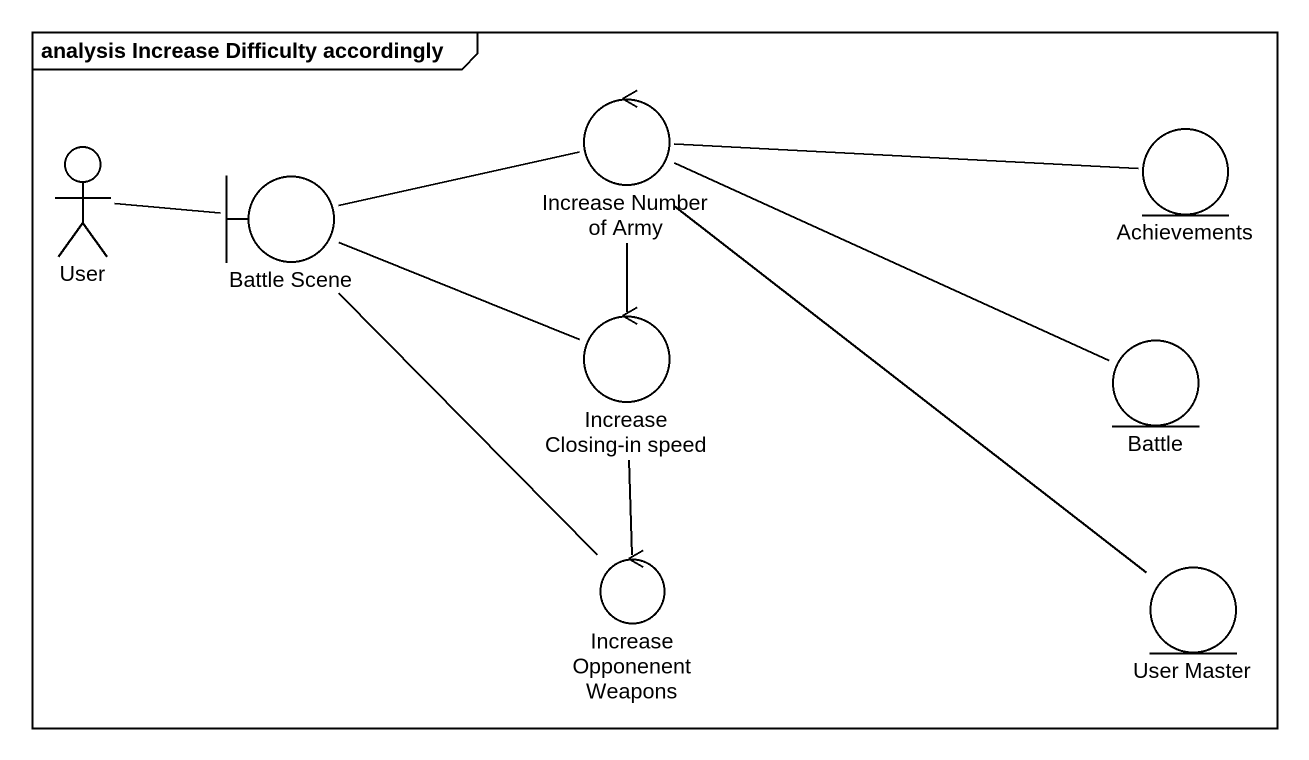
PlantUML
@startuml
mainframe analysis Increase Difficulty accordingly
control "Increase Number of Army" as Increase_Number_of_Army
actor User
boundary "Battle Scene" as Battle_Scene
entity Achievements
control "Increase Closing-in speed" as Increase_Closing_in_speed
entity Battle
control "Increase Opponenent Weapons" as Increase_Opponenent_Weapons
entity "User Master" as User_Master
Increase_Number_of_Army -right- Achievements
Increase_Number_of_Army -- Increase_Closing_in_speed
Increase_Number_of_Army -right- Battle
Increase_Number_of_Army -- User_Master
User -right- Battle_Scene
Battle_Scene -right- Increase_Number_of_Army
Battle_Scene -right- Increase_Closing_in_speed
Battle_Scene -- Increase_Opponenent_Weapons
Increase_Closing_in_speed -- Increase_Opponenent_Weapons
@enduml
